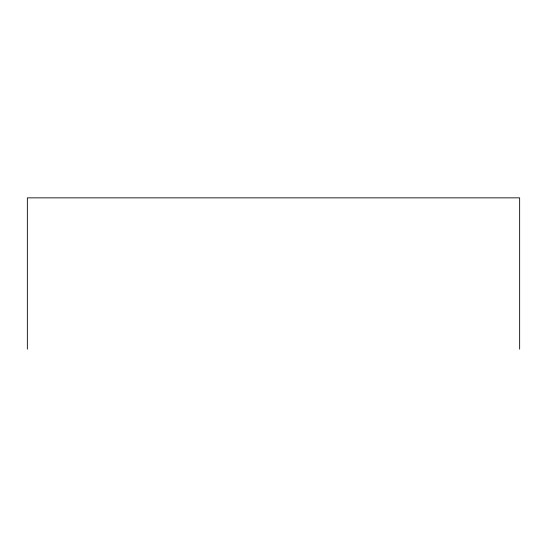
<?xml version="1.0" encoding="UTF-8"?>
<svg xmlns="http://www.w3.org/2000/svg" width="547" height="547" viewBox="0 0 547 547"><rect width="100%" height="100%" fill="white"/><g stroke="black" fill="none" stroke-linecap="round" stroke-linejoin="round"><path stroke-width="0.82" d="M519.65 349.143L519.65 197.857L27.35 197.857L27.35 349.143"/></g></svg>
